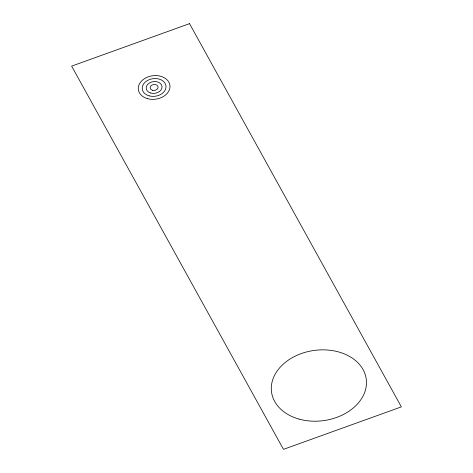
<?xml version="1.0" encoding="UTF-8"?>
<svg xmlns="http://www.w3.org/2000/svg" width="473" height="473" viewBox="0 0 473 473"><rect width="100%" height="100%" fill="white"/><g stroke="black" fill="none" stroke-linecap="round" stroke-linejoin="round"><path stroke-width="0.71" d="M189.519 23.65L71.642 66.125L283.481 449.35L401.358 406.875L189.519 23.65M299.072 419.096A47.803 35.416 -7.9 0 0 366.268 379.245A47.803 35.416 -7.9 0 0 291.303 358.25A47.803 35.416 -7.9 0 0 299.072 419.096M152.466 90.266A3.985 2.95 -7.9 0 0 158.065 86.943A3.985 2.95 -7.9 0 0 151.821 85.193A3.985 2.95 -7.9 0 0 152.466 90.266M150.816 93.063A7.97 5.901 -7.9 0 0 162.014 86.423A7.97 5.901 -7.9 0 0 149.521 82.923A7.97 5.901 -7.9 0 0 150.816 93.063M149.166 95.859A11.949 8.851 -7.9 0 0 165.964 85.897A11.949 8.851 -7.9 0 0 147.221 80.647A11.949 8.851 -7.9 0 0 149.166 95.859M147.517 98.656A15.934 11.807 -7.9 0 0 169.913 85.371A15.934 11.807 -7.9 0 0 144.927 78.376A15.934 11.807 -7.9 0 0 147.517 98.656"/></g></svg>
